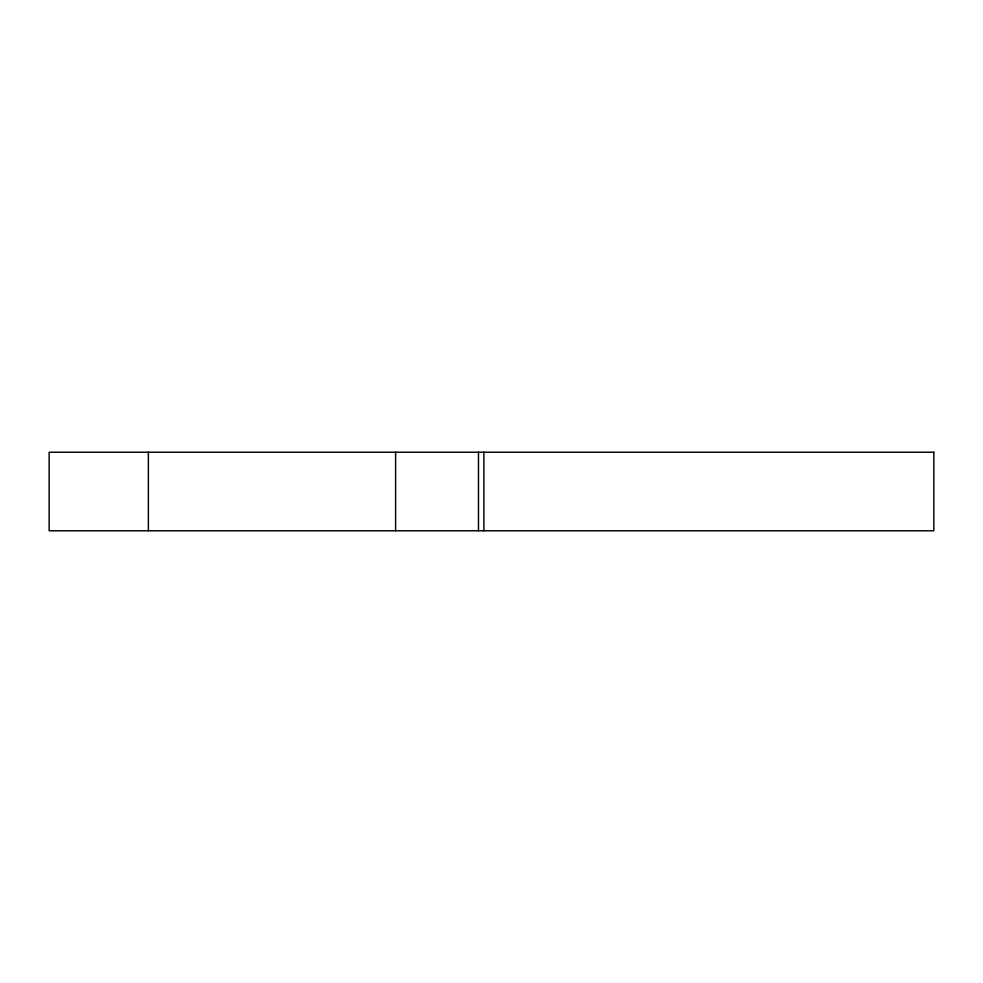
<?xml version="1.0" encoding="UTF-8"?>
<svg xmlns="http://www.w3.org/2000/svg" width="983" height="983" viewBox="0 0 983 983"><rect width="100%" height="100%" fill="white"/><g stroke="black" fill="none" stroke-linecap="round" stroke-linejoin="round"><path stroke-width="1.47" d="M483.882 452.229L483.882 530.771M478.475 452.229L478.475 530.771M395.608 452.229L395.608 530.771M148.372 452.229L148.372 530.771M933.838 452.229L49.15 452.229L49.15 530.771L933.838 530.771L933.85 452.229"/></g></svg>
